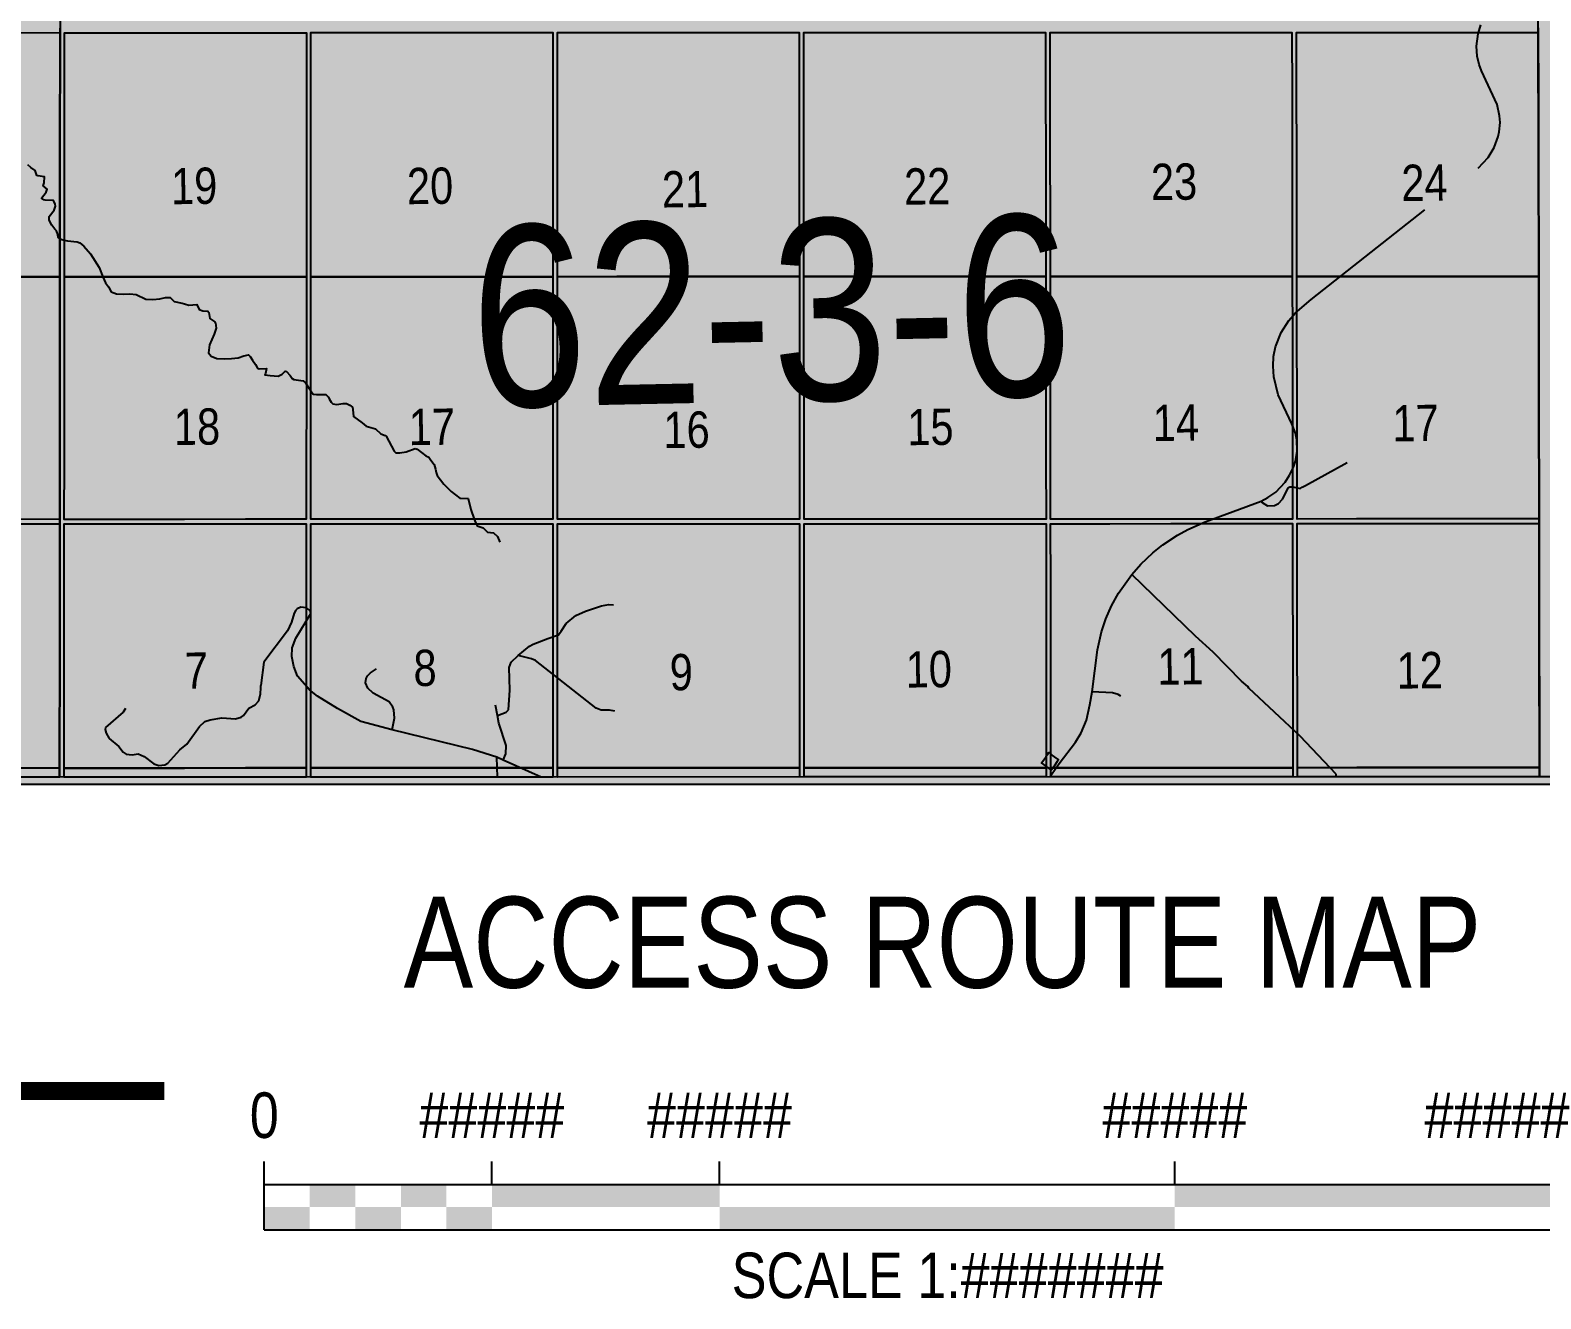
# Model space of a CAD drawing. Extents: x 410314 to 414262, y 6043239 to 6046088.
# Drawn here: x 413357.8 to 413689.2, y 6043238.9 to 6043517.3 of the extents above; entities that cross this region are included whole.
import ezdxf

# ---------------------------------------------------------------- set-up
doc = ezdxf.new("R2010")
doc.units = 0
doc.header["$LTSCALE"] = 5
doc.linetypes.add('BORDER', pattern=[44.45, 12.7, -6.35, 12.7, -6.35, 0, -6.35])
doc.linetypes.add('DASHED2', pattern=[9.525, 6.35, -3.175])
doc.layers.add('AS-BOUNDARY', color=7, linetype='BORDER', lineweight=60, true_color=0xcc33ff)
for name, color, linetype in [('DETAIL-T', 7, 'Continuous'), ('L-2', 7, 'Continuous'), ('Quarters', 8, 'Continuous'), ('RoadSeg', 57, 'DASHED2'), ('SMC', 7, 'Continuous'), ('T-WATER', 160, 'Continuous'), ('Townships', 57, 'Continuous')]:
    doc.layers.add(name, color=color, linetype=linetype)
doc.layers.add('ROUTE-MAP-BACKGROUND-H', color=7, linetype='Continuous', true_color=0xf0ebff)
doc.styles.add('120', font='ARIALN.TTF', dxfattribs={"height": 13})
doc.styles.add('80', font='ARIALN.TTF', dxfattribs={"height": 10})
doc.styles.add('80CG', font='ARIALN.TTF', dxfattribs={"height": 10})

# ---------------------------------------------------------------- blocks, each defined once
blk = doc.blocks.new('*U530')
at = {"color": 0}
for p, q in [((-150, 0), (-150, 15)), ((-100, 10), (-100, 15)), ((-50, 10), (-50, 15)), ((50, 10), (50, 15)), ((-150, 10), (150.24, 10)), ((-150, 0), (150.24, 0))]:
    blk.add_line(p, q, dxfattribs=at)
for points in [[(-140, 10), (-130, 10), (-140, 5), (-130, 5)], [(-120, 10), (-110, 10), (-120, 5), (-110, 5)], [(-100, 10), (-50, 10), (-100, 5), (-50, 5)], [(50, 10), (150.24, 10), (50, 5), (150.24, 5)], [(-150, 5), (-140, 5), (-150, 0), (-140, 0)], [(-130, 5), (-120, 5), (-130, 0), (-120, 0)], [(-110, 5), (-100, 5), (-110, 0), (-100, 0)], [(-50, 5), (50, 5), (-50, 0), (50, 0)]]:
    blk.add_solid(points, dxfattribs=at)
at = {"color": 0, "char_height": 10, "style": '80'}
for s, insert, attachment_point in [('0', (-150, 30.21), 2), ('#####', (-100, 30.21), 2), ('#####', (-50, 30.21), 2), ('#####', (50, 30.21), 2), ('#####', (136.7, 30.22), 3), ('SCALE 1:#######', (0.12, -5), 2)]:
    blk.add_mtext(s, dxfattribs=dict(at, insert=insert, attachment_point=attachment_point))

msp = doc.modelspace()

# ---------------------------------------------------------------- hatches: boundary and pattern name
at = {"layer": 'ROUTE-MAP-BACKGROUND-H'}
h = msp.add_hatch(color=256, dxfattribs=at)
h.dxf.hatch_style = 1
h.paths.add_polyline_path([(413029.102, 6044227.914), (414016.045, 6044227.914), (414016.045, 6043351.708), (413029.102, 6043351.708)])

# ---------------------------------------------------------------- linework, layer by layer
at = {"layer": 'AS-BOUNDARY', "ltscale": 0.25, "const_width": 3.996, "flags": 128}
msp.add_lwpolyline([(413277.986, 6043284.481), (413387.206, 6043284.481)], dxfattribs=at)
at = {"layer": 'Quarters'}
for points in [[(413364.332, 6043476.553), (413364.325, 6043463.161), (413350.974, 6043463.191), (413337.624, 6043463.221), (413324.273, 6043463.25), (413311.257, 6043463.28), (413311.269, 6043476.672), (413311.281, 6043490.065), (413311.292, 6043503.457), (413311.304, 6043516.85), (413324.315, 6043516.82), (413337.662, 6043516.79), (413351.008, 6043516.76), (413364.354, 6043516.731), (413364.347, 6043503.338), (413364.339, 6043489.946)], [(413418.397, 6043476.573), (413418.395, 6043463.181), (413405.045, 6043463.176), (413391.695, 6043463.171), (413378.345, 6043463.166), (413365.329, 6043463.161), (413365.337, 6043476.553), (413365.344, 6043489.946), (413365.351, 6043503.338), (413365.358, 6043516.731), (413378.369, 6043516.736), (413391.715, 6043516.74), (413405.06, 6043516.745), (413418.405, 6043516.75), (413418.403, 6043503.358), (413418.4, 6043489.966)], [(413472.464, 6043476.59), (413472.466, 6043463.197), (413459.116, 6043463.194), (413445.765, 6043463.19), (413432.415, 6043463.186), (413419.399, 6043463.181), (413419.402, 6043476.574), (413419.405, 6043489.966), (413419.407, 6043503.358), (413419.41, 6043516.751), (413432.421, 6043516.755), (413445.766, 6043516.759), (413459.112, 6043516.763), (413472.458, 6043516.767), (413472.46, 6043503.375), (413472.462, 6043489.982)], [(413526.531, 6043476.605), (413526.538, 6043463.212), (413513.188, 6043463.208), (413499.837, 6043463.205), (413486.487, 6043463.201), (413473.471, 6043463.198), (413473.469, 6043476.59), (413473.467, 6043489.983), (413473.465, 6043503.375), (413473.462, 6043516.768), (413486.473, 6043516.772), (413499.819, 6043516.776), (413513.165, 6043516.78), (413526.51, 6043516.784), (413526.517, 6043503.391), (413526.524, 6043489.998)], [(413580.591, 6043476.62), (413580.603, 6043463.227), (413567.254, 6043463.223), (413553.905, 6043463.22), (413540.557, 6043463.216), (413527.543, 6043463.212), (413527.536, 6043476.605), (413527.529, 6043489.998), (413527.522, 6043503.391), (413527.515, 6043516.784), (413540.524, 6043516.788), (413553.867, 6043516.792), (413567.211, 6043516.796), (413580.555, 6043516.8), (413580.567, 6043503.407), (413580.579, 6043490.013)], [(413634.646, 6043476.642), (413634.662, 6043463.249), (413621.316, 6043463.242), (413607.969, 6043463.234), (413594.621, 6043463.231), (413581.607, 6043463.227), (413581.595, 6043476.621), (413581.583, 6043490.014), (413581.571, 6043503.407), (413581.559, 6043516.8), (413594.568, 6043516.804), (413607.912, 6043516.808), (413621.254, 6043516.815), (413634.596, 6043516.821), (413634.612, 6043503.428), (413634.629, 6043490.035)], [(413688.694, 6043476.645), (413688.716, 6043463.253), (413675.37, 6043463.252), (413662.024, 6043463.251), (413648.678, 6043463.25), (413635.667, 6043463.249), (413635.65, 6043476.642), (413635.633, 6043490.035), (413635.617, 6043503.428), (413635.6, 6043516.821), (413648.606, 6043516.821), (413661.948, 6043516.821), (413675.289, 6043516.821), (413688.63, 6043516.821), (413688.651, 6043503.429), (413688.673, 6043490.037)], [(413364.303, 6043422.983), (413364.296, 6043409.926), (413350.941, 6043409.955), (413337.586, 6043409.985), (413324.231, 6043410.015), (413311.211, 6043410.044), (413311.222, 6043423.102), (413311.234, 6043436.495), (413311.245, 6043449.887), (413311.257, 6043463.28), (413324.273, 6043463.25), (413337.624, 6043463.221), (413350.974, 6043463.191), (413364.325, 6043463.161), (413364.318, 6043449.768), (413364.311, 6043436.376)], [(413418.387, 6043423.004), (413418.385, 6043409.946), (413405.03, 6043409.941), (413391.675, 6043409.936), (413378.321, 6043409.931), (413365.301, 6043409.926), (413365.308, 6043422.984), (413365.315, 6043436.376), (413365.322, 6043449.769), (413365.329, 6043463.161), (413378.345, 6043463.166), (413391.695, 6043463.171), (413405.045, 6043463.176), (413418.395, 6043463.181), (413418.392, 6043449.789), (413418.39, 6043436.396)], [(413472.473, 6043423.02), (413472.475, 6043409.962), (413459.12, 6043409.959), (413445.764, 6043409.955), (413432.409, 6043409.951), (413419.389, 6043409.947), (413419.392, 6043423.004), (413419.394, 6043436.397), (413419.397, 6043449.789), (413419.399, 6043463.181), (413432.415, 6043463.186), (413445.765, 6043463.19), (413459.116, 6043463.194), (413472.466, 6043463.197), (413472.469, 6043449.805), (413472.471, 6043436.412)], [(413526.56, 6043423.033), (413526.567, 6043409.976), (413513.211, 6043409.972), (413499.856, 6043409.969), (413486.5, 6043409.966), (413473.48, 6043409.962), (413473.478, 6043423.02), (413473.475, 6043436.413), (413473.473, 6043449.805), (413473.471, 6043463.198), (413486.487, 6043463.201), (413499.837, 6043463.205), (413513.188, 6043463.208), (413526.538, 6043463.212), (413526.545, 6043449.819), (413526.552, 6043436.426)], [(413580.639, 6043423.047), (413580.65, 6043409.989), (413567.297, 6043409.986), (413553.943, 6043409.982), (413540.59, 6043409.979), (413527.571, 6043409.976), (413527.564, 6043423.034), (413527.557, 6043436.427), (413527.55, 6043449.82), (413527.543, 6043463.212), (413540.557, 6043463.216), (413553.905, 6043463.22), (413567.254, 6043463.223), (413580.603, 6043463.227), (413580.614, 6043449.834), (413580.626, 6043436.441)], [(413634.713, 6043423.069), (413634.729, 6043410.011), (413621.378, 6043410.003), (413608.027, 6043409.996), (413594.673, 6043409.992), (413581.655, 6043409.989), (413581.643, 6043423.047), (413581.631, 6043436.441), (413581.619, 6043449.834), (413581.607, 6043463.227), (413594.621, 6043463.231), (413607.969, 6043463.234), (413621.316, 6043463.242), (413634.662, 6043463.249), (413634.679, 6043449.856), (413634.696, 6043436.463)], [(413688.78, 6043423.077), (413688.801, 6043410.02), (413675.451, 6043410.018), (413662.1, 6043410.016), (413648.75, 6043410.014), (413635.734, 6043410.011), (413635.717, 6043423.069), (413635.701, 6043436.463), (413635.684, 6043449.856), (413635.667, 6043463.249), (413648.678, 6043463.25), (413662.024, 6043463.251), (413675.37, 6043463.252), (413688.716, 6043463.253), (413688.737, 6043449.861), (413688.759, 6043436.47)], [(413364.275, 6043368.744), (413364.268, 6043355.351), (413350.908, 6043355.381), (413337.548, 6043355.411), (413324.188, 6043355.441), (413311.163, 6043355.47), (413311.175, 6043368.863), (413311.186, 6043382.255), (413311.198, 6043395.648), (413311.21, 6043409.04), (413324.23, 6043409.011), (413337.585, 6043408.981), (413350.941, 6043408.951), (413364.296, 6043408.921), (413364.289, 6043395.529), (413364.282, 6043382.136)], [(413418.377, 6043368.765), (413418.375, 6043355.373), (413405.015, 6043355.367), (413391.656, 6043355.362), (413378.297, 6043355.357), (413365.272, 6043355.352), (413365.279, 6043368.744), (413365.286, 6043382.137), (413365.293, 6043395.529), (413365.3, 6043408.921), (413378.32, 6043408.927), (413391.675, 6043408.932), (413405.03, 6043408.937), (413418.384, 6043408.942), (413418.382, 6043395.55), (413418.379, 6043382.157)], [(413472.482, 6043368.78), (413472.485, 6043355.388), (413459.124, 6043355.385), (413445.764, 6043355.382), (413432.404, 6043355.377), (413419.379, 6043355.373), (413419.382, 6043368.766), (413419.384, 6043382.158), (413419.386, 6043395.55), (413419.389, 6043408.942), (413432.409, 6043408.947), (413445.764, 6043408.951), (413459.12, 6043408.954), (413472.475, 6043408.958), (413472.478, 6043395.565), (413472.48, 6043382.173)], [(413526.589, 6043368.792), (413526.596, 6043355.4), (413513.236, 6043355.397), (413499.875, 6043355.394), (413486.515, 6043355.391), (413473.489, 6043355.388), (413473.487, 6043368.78), (413473.485, 6043382.173), (413473.482, 6043395.565), (413473.48, 6043408.958), (413486.501, 6043408.961), (413499.856, 6043408.964), (413513.212, 6043408.968), (413526.567, 6043408.971), (413526.574, 6043395.578), (413526.582, 6043382.185)], [(413580.688, 6043368.805), (413580.7, 6043355.412), (413567.341, 6043355.409), (413553.983, 6043355.406), (413540.624, 6043355.403), (413527.601, 6043355.4), (413527.593, 6043368.793), (413527.586, 6043382.186), (413527.579, 6043395.578), (413527.572, 6043408.971), (413540.59, 6043408.975), (413553.944, 6043408.978), (413567.298, 6043408.981), (413580.651, 6043408.984), (413580.663, 6043395.591), (413580.675, 6043382.198)], [(413634.781, 6043368.827), (413634.798, 6043355.434), (413621.442, 6043355.426), (413608.086, 6043355.418), (413594.728, 6043355.415), (413581.704, 6043355.412), (413581.692, 6043368.805), (413581.68, 6043382.198), (413581.668, 6043395.591), (413581.656, 6043408.985), (413594.674, 6043408.988), (413608.028, 6043408.991), (413621.379, 6043408.999), (413634.731, 6043409.007), (413634.748, 6043395.613), (413634.765, 6043382.22)], [(413688.868, 6043368.84), (413688.89, 6043355.448), (413675.534, 6043355.445), (413662.179, 6043355.441), (413648.823, 6043355.438), (413635.803, 6043355.434), (413635.786, 6043368.827), (413635.769, 6043382.221), (413635.752, 6043395.614), (413635.735, 6043409.007), (413648.751, 6043409.009), (413662.102, 6043409.011), (413675.452, 6043409.014), (413688.803, 6043409.016), (413688.825, 6043395.624), (413688.846, 6043382.232)], [(413364.268, 6043355.351), (413364.267, 6043353.373), (413311.161, 6043353.366), (413311.163, 6043355.47), (413324.188, 6043355.441), (413337.548, 6043355.411), (413350.908, 6043355.381)], [(413418.375, 6043355.373), (413418.374, 6043353.379), (413365.271, 6043353.373), (413365.272, 6043355.352), (413378.297, 6043355.357), (413391.656, 6043355.362), (413405.015, 6043355.367)], [(413472.485, 6043355.388), (413472.485, 6043353.386), (413419.379, 6043353.379), (413419.379, 6043355.373), (413432.404, 6043355.377), (413445.764, 6043355.382), (413459.124, 6043355.385)], [(413526.596, 6043355.4), (413526.597, 6043353.393), (413473.49, 6043353.386), (413473.489, 6043355.388), (413486.515, 6043355.391), (413499.875, 6043355.394), (413513.236, 6043355.397)], [(413580.7, 6043355.412), (413580.701, 6043353.4), (413527.602, 6043353.393), (413527.601, 6043355.4), (413540.624, 6043355.403), (413553.983, 6043355.406), (413567.341, 6043355.409)], [(413634.798, 6043355.434), (413634.801, 6043353.406), (413581.706, 6043353.4), (413581.704, 6043355.412), (413594.728, 6043355.415), (413608.086, 6043355.418), (413621.442, 6043355.426)], [(413688.89, 6043355.448), (413688.893, 6043353.413), (413635.805, 6043353.406), (413635.803, 6043355.434), (413648.823, 6043355.438), (413662.179, 6043355.441), (413675.534, 6043355.445)]]:
    msp.add_lwpolyline(points, close=True, dxfattribs=at)
at = {"layer": 'RoadSeg'}
for p, q in [((413408.378, 6043372.983), (413408.435, 6043373.45)), ((413460.297, 6043366.892), (413459.886, 6043369.149)), ((413460.318, 6043353.385), (413460.148, 6043357.728)), ((413461.593, 6043357.058), (413460.148, 6043357.728)), ((413469.935, 6043353.386), (413461.593, 6043357.058))]:
    msp.add_line(p, q, dxfattribs=at)
for points in [[(413627.841, 6043413.944), (413629.324, 6043414.739), (413631.032, 6043415.939), (413633.088, 6043418.079), (413634.089, 6043419.665), (413634.92, 6043421.38), (413635.361, 6043422.688), (413635.749, 6043424.894), (413635.7, 6043427.358), (413635.337, 6043428.85), (413634.564, 6043430.9), (413631.605, 6043437.236), (413630.594, 6043441.18), (413630.446, 6043443.575), (413630.571, 6043445.677), (413630.995, 6043447.783), (413632.23, 6043450.972), (413633.877, 6043453.57), (413635.31, 6043455.198), (413638.781, 6043458.199), (413675.446, 6043487.045), (413677.631, 6043489.354), (413678.986, 6043491.547), (413679.838, 6043493.928), (413680.051, 6043494.965), (413680.276, 6043497.035), (413680.146, 6043498.531), (413679.597, 6043500.985), (413676.152, 6043508.345), (413675.658, 6043509.734), (413675.188, 6043511.59), (413675.045, 6043513.752), (413675.423, 6043516.525), (413676.017, 6043518.435)], [(413627.841, 6043413.944), (413629.324, 6043414.739), (413631.032, 6043415.939), (413633.088, 6043418.079), (413634.089, 6043419.665), (413634.92, 6043421.38), (413635.361, 6043422.688), (413635.749, 6043424.894), (413635.7, 6043427.358), (413635.337, 6043428.85), (413634.564, 6043430.9), (413631.605, 6043437.236), (413630.594, 6043441.18), (413630.446, 6043443.575), (413630.571, 6043445.677), (413630.995, 6043447.783), (413632.23, 6043450.972), (413633.877, 6043453.57), (413635.31, 6043455.198), (413638.781, 6043458.199), (413675.446, 6043487.045), (413677.631, 6043489.354), (413678.986, 6043491.547), (413679.838, 6043493.928), (413680.051, 6043494.965), (413680.276, 6043497.035), (413680.146, 6043498.531), (413679.597, 6043500.985), (413676.152, 6043508.345), (413675.658, 6043509.734), (413675.188, 6043511.59), (413675.045, 6043513.752), (413675.423, 6043516.525), (413676.017, 6043518.435)], [(413627.841, 6043413.944), (413628.08, 6043413.649), (413629.26, 6043412.939), (413630.758, 6043412.97), (413631.616, 6043413.386), (413632.529, 6043414.371), (413633.843, 6043416.929), (413634.107, 6043417.1), (413634.813, 6043417.071), (413636.394, 6043416.685), (413636.84, 6043416.988), (413637.598, 6043417.395), (413646.702, 6043422.402)], [(413627.841, 6043413.944), (413628.08, 6043413.649), (413629.26, 6043412.939), (413630.758, 6043412.97), (413631.616, 6043413.386), (413632.529, 6043414.371), (413633.843, 6043416.929), (413634.107, 6043417.1), (413634.813, 6043417.071), (413636.394, 6043416.685), (413636.84, 6043416.988), (413637.598, 6043417.395), (413646.702, 6043422.402)], [(413599.482, 6043397.854), (413601.436, 6043400.092), (413604.084, 6043402.61), (413606.247, 6043404.352), (413609.47, 6043406.448), (413611.776, 6043407.727), (413615.574, 6043409.368), (413627.841, 6043413.944)], [(413599.482, 6043397.854), (413601.436, 6043400.092), (413604.084, 6043402.61), (413606.247, 6043404.352), (413609.47, 6043406.448), (413611.776, 6043407.727), (413615.574, 6043409.368), (413627.841, 6043413.944)], [(413590.785, 6043372.051), (413591.952, 6043381.282), (413592.839, 6043385.263), (413593.781, 6043388.114), (413595.024, 6043390.937), (413596.533, 6043393.732), (413599.482, 6043397.854)], [(413590.785, 6043372.051), (413591.952, 6043381.282), (413592.839, 6043385.263), (413593.781, 6043388.114), (413595.024, 6043390.937), (413596.533, 6043393.732), (413599.482, 6043397.854)], [(413644.273, 6043353.407), (413644.261, 6043354.047), (413636.367, 6043362.317), (413625.164, 6043372.852), (413624.923, 6043373.247), (413623.534, 6043374.418), (413617.278, 6043380.755), (413613.41, 6043384.309), (413599.482, 6043397.854)], [(413644.273, 6043353.407), (413644.261, 6043354.047), (413636.367, 6043362.317), (413625.164, 6043372.852), (413624.923, 6043373.247), (413623.534, 6043374.418), (413617.278, 6043380.755), (413613.41, 6043384.309), (413599.482, 6043397.854)], [(413437.21, 6043363.732), (413430.378, 6043365.561), (413425.224, 6043368.423), (413420.839, 6043371.166), (413419.047, 6043372.496), (413416.421, 6043375.541), (413415.614, 6043377.624), (413415.203, 6043379.847), (413415.299, 6043381.715), (413416.056, 6043383.828), (413419.412, 6043389.258), (413419.265, 6043389.922), (413418.388, 6043390.504), (413417.185, 6043390.646), (413416.392, 6043390.331), (413416.099, 6043389.992), (413415.712, 6043389.351), (413415.119, 6043387.374), (413414.224, 6043385.491), (413409.066, 6043378.592), (413408.435, 6043373.45)], [(413437.21, 6043363.732), (413430.378, 6043365.561), (413425.224, 6043368.423), (413420.839, 6043371.166), (413419.047, 6043372.496), (413416.421, 6043375.541), (413415.614, 6043377.624), (413415.203, 6043379.847), (413415.299, 6043381.715), (413416.056, 6043383.828), (413419.412, 6043389.258), (413419.265, 6043389.922), (413418.388, 6043390.504), (413417.185, 6043390.646), (413416.392, 6043390.331), (413416.099, 6043389.992), (413415.712, 6043389.351), (413415.119, 6043387.374), (413414.224, 6043385.491), (413409.066, 6043378.592), (413408.435, 6043373.45)], [(413464.831, 6043380.04), (413467.355, 6043382.122), (413468.145, 6043382.571), (413471.386, 6043383.769), (413473.68, 6043384.581), (413474.318, 6043385.393), (413475.416, 6043387.114), (413477.48, 6043388.854), (413479.593, 6043389.795), (413483.167, 6043390.966), (413484.76, 6043391.231), (413485.795, 6043391.152)], [(413464.831, 6043380.04), (413467.355, 6043382.122), (413468.145, 6043382.571), (413471.386, 6043383.769), (413473.68, 6043384.581), (413474.318, 6043385.393), (413475.416, 6043387.114), (413477.48, 6043388.854), (413479.593, 6043389.795), (413483.167, 6043390.966), (413484.76, 6043391.231), (413485.795, 6043391.152)], [(413460.297, 6043366.892), (413462.248, 6043367.63), (413462.704, 6043368.139), (413463.051, 6043372.443), (413462.885, 6043377.403), (413463.295, 6043378.577), (413464.831, 6043380.04)], [(413460.297, 6043366.892), (413462.248, 6043367.63), (413462.704, 6043368.139), (413463.051, 6043372.443), (413462.885, 6043377.403), (413463.295, 6043378.577), (413464.831, 6043380.04)], [(413486.06, 6043367.873), (413484.89, 6043368.083), (413483.058, 6043368.079), (413481.95, 6043368.524), (413468.651, 6043378.951), (413467.811, 6043379.3), (413464.831, 6043380.04)], [(413486.06, 6043367.873), (413484.89, 6043368.083), (413483.058, 6043368.079), (413481.95, 6043368.524), (413468.651, 6043378.951), (413467.811, 6043379.3), (413464.831, 6043380.04)], [(413437.21, 6043363.732), (413437.725, 6043366.307), (413437.555, 6043368.136), (413437.343, 6043368.731), (413436.554, 6043369.881), (413433.085, 6043371.811), (413431.898, 6043372.853), (413431.374, 6043374.042), (413431.488, 6043375.01), (413431.777, 6043375.582), (413432.463, 6043376.262), (413433.778, 6043377.121)], [(413437.21, 6043363.732), (413437.725, 6043366.307), (413437.555, 6043368.136), (413437.343, 6043368.731), (413436.554, 6043369.881), (413433.085, 6043371.811), (413431.898, 6043372.853), (413431.374, 6043374.042), (413431.488, 6043375.01), (413431.777, 6043375.582), (413432.463, 6043376.262), (413433.778, 6043377.121)], [(413378.689, 6043368.459), (413378.174, 6043367.582), (413374.31, 6043364.241), (413374.251, 6043363.839), (413374.464, 6043363.008), (413375.124, 6043361.825), (413377.291, 6043360.103), (413378.182, 6043358.855), (413378.891, 6043358.369), (413380.193, 6043358.229), (413381.52, 6043358.488), (413382.797, 6043357.915), (413384.962, 6043356.292), (413386.002, 6043355.88), (413387.364, 6043356.074), (413388.023, 6043356.42), (413390.629, 6043359.37), (413392.17, 6043360.6), (413394.958, 6043364.453), (413396.135, 6043365.576), (413397.26, 6043365.965), (413399.883, 6043366.384), (413402.818, 6043366.176), (413404.111, 6043366.502), (413404.57, 6043366.877), (413405.804, 6043368.467), (413407.187, 6043369.228), (413407.937, 6043370.076), (413408.305, 6043371.649), (413408.378, 6043372.983)], [(413378.689, 6043368.459), (413378.174, 6043367.582), (413374.31, 6043364.241), (413374.251, 6043363.839), (413374.464, 6043363.008), (413375.124, 6043361.825), (413377.291, 6043360.103), (413378.182, 6043358.855), (413378.891, 6043358.369), (413380.193, 6043358.229), (413381.52, 6043358.488), (413382.797, 6043357.915), (413384.962, 6043356.292), (413386.002, 6043355.88), (413387.364, 6043356.074), (413388.023, 6043356.42), (413390.629, 6043359.37), (413392.17, 6043360.6), (413394.958, 6043364.453), (413396.135, 6043365.576), (413397.26, 6043365.965), (413399.883, 6043366.384), (413402.818, 6043366.176), (413404.111, 6043366.502), (413404.57, 6043366.877), (413405.804, 6043368.467), (413407.187, 6043369.228), (413407.937, 6043370.076), (413408.305, 6043371.649), (413408.378, 6043372.983)], [(413581.469, 6043353.4), (413583.523, 6043356.364), (413587.099, 6043361.058), (413588.353, 6043363.082), (413589.557, 6043365.865), (413590.293, 6043369.196), (413590.785, 6043372.051)], [(413581.469, 6043353.4), (413583.523, 6043356.364), (413587.099, 6043361.058), (413588.353, 6043363.082), (413589.557, 6043365.865), (413590.293, 6043369.196), (413590.785, 6043372.051)], [(413597.084, 6043371.158), (413596.478, 6043371.513), (413595.238, 6043371.887), (413590.785, 6043372.051)], [(413597.084, 6043371.158), (413596.478, 6043371.513), (413595.238, 6043371.887), (413590.785, 6043372.051)], [(413461.593, 6043357.058), (413462.131, 6043358.468), (413462.195, 6043360.301), (413460.598, 6043365.199), (413460.297, 6043366.892)], [(413461.593, 6043357.058), (413462.131, 6043358.468), (413462.195, 6043360.301), (413460.598, 6043365.199), (413460.297, 6043366.892)], [(413460.148, 6043357.728), (413454.851, 6043359.421), (413437.21, 6043363.732)], [(413460.148, 6043357.728), (413454.851, 6043359.421), (413437.21, 6043363.732)]]:
    msp.add_lwpolyline(points, dxfattribs=at)
at = {"layer": 'ROUTE-MAP-BACKGROUND-H'}
msp.add_lwpolyline([(413029.102, 6044227.914), (414016.045, 6044227.914), (414016.045, 6043351.708), (413029.102, 6043351.708)], close=True, dxfattribs=at)
at = {"layer": 'SMC'}
msp.add_lwpolyline([(413582.19, 6043355.436), (413581.846, 6043354.941), (413581.669, 6043355.067), (413581.151, 6043355.435), (413580.664, 6043355.78), (413579.664, 6043356.49), (413580.132, 6043357.147), (413580.662, 6043357.891), (413580.696, 6043357.938), (413580.937, 6043358.276), (413581.287, 6043358.793), (413581.666, 6043358.463), (413581.744, 6043358.395), (413582.161, 6043358.033), (413582.399, 6043357.825), (413583.372, 6043357.121), (413583.125, 6043356.756), (413582.19, 6043355.436)], close=True, dxfattribs=at)
at = {"layer": 'T-WATER'}
for points in [[(413362.98, 6043479.755), (413362.911, 6043479.893), (413361.08, 6043480.001), (413360.839, 6043480.061), (413360.296, 6043480.444), (413361.3, 6043481.744), (413361.515, 6043482.434), (413360.694, 6043483.124), (413360.873, 6043483.807), (413360.981, 6043485.135), (413359.486, 6043485.299), (413359.284, 6043485.423), (413358.899, 6043486.489), (413357.919, 6043487.124), (413357.315, 6043487.713)], [(413364.294, 6043471.594), (413363.981, 6043471.763), (413363.876, 6043472.465), (413363.6, 6043473.277), (413363.239, 6043473.598), (413362.53, 6043474.515), (413361.989, 6043475.612), (413361.964, 6043476.375), (413363.084, 6043477.763), (413363.393, 6043478.663), (413363.32, 6043479.083), (413362.98, 6043479.755)], [(413364.294, 6043471.594), (413364.739, 6043471.356), (413365.299, 6043471.237), (413366.031, 6043471.081), (413368.117, 6043470.842), (413368.706, 6043470.591), (413369.582, 6043469.86), (413371.08, 6043468.223), (413372.93, 6043465.198), (413373.781, 6043463.188), (413374.343, 6043461.86), (413374.976, 6043460.937), (413375.557, 6043459.843), (413376.74, 6043459.453), (413378.207, 6043459.359), (413379.67, 6043459.414), (413381.097, 6043459.317), (413383.212, 6043458.268), (413384.73, 6043458.197), (413386.235, 6043458.332), (413387.519, 6043458.595), (413388.492, 6043458.641), (413389.423, 6043457.744), (413391.154, 6043457.408), (413391.657, 6043457.246), (413392.587, 6043456.947), (413394.354, 6043457.058), (413394.902, 6043455.998), (413395.717, 6043455.699), (413396.783, 6043455.617), (413396.989, 6043455.313), (413397.206, 6043454.037), (413398.29, 6043453.265), (413398.457, 6043453.064), (413398.578, 6043451.88), (413398.184, 6043450.583), (413397.143, 6043448.224), (413396.941, 6043446.453), (413397.547, 6043445.724), (413398.739, 6043445.27), (413400.372, 6043445.179), (413401.975, 6043445.227), (413403.464, 6043445.38), (413404.658, 6043445.817), (413405.718, 6043446.036), (413406.048, 6043445.71), (413406.549, 6043444.858), (413407.26, 6043443.896), (413407.705, 6043443.132), (413408.048, 6043442.97), (413409.645, 6043443.009), (413409.43, 6043441.92), (413409.312, 6043441.671), (413410.43, 6043441.492), (413412.237, 6043441.34), (413413.076, 6043441.791), (413413.767, 6043442.471), (413414.043, 6043442.383), (413414.846, 6043441.492), (413415.251, 6043440.825), (413415.672, 6043440.638), (413417.692, 6043440.314), (413418.223, 6043439.903), (413418.355, 6043439.679), (413418.828, 6043438.879), (413419.359, 6043438.121), (413419.867, 6043437.395), (413420.654, 6043437.314), (413422.686, 6043437.366), (413423.247, 6043436.756), (413423.431, 6043436.422), (413423.845, 6043435.668), (413424.213, 6043435.312), (413425.031, 6043435.128), (413426.469, 6043435.353), (413427.195, 6043435.345), (413427.907, 6043435.031), (413428.482, 6043434.58), (413428.609, 6043434.052), (413428.712, 6043432.488), (413430.642, 6043431.144), (413431.504, 6043430.381), (413433.565, 6043429.807), (413434.754, 6043428.726), (413435.691, 6043428.37), (413435.925, 6043428.179), (413437.657, 6043424.91), (413438.03, 6043424.547), (413438.901, 6043424.537), (413440.321, 6043424.756), (413442.244, 6043425.502)], [(413442.244, 6043425.502), (413442.707, 6043425.342), (413444.572, 6043423.907), (413445.247, 6043423.562), (413445.729, 6043422.891), (413446.406, 6043421.952), (413446.745, 6043420.935), (413446.851, 6043420.214), (413447.1, 6043419.571), (413448.517, 6043417.67), (413450.184, 6043416.015), (413452.069, 6043414.585), (413453.856, 6043414.483), (413454.465, 6043412.084), (413455.206, 6043409.982), (413455.339, 6043409.604), (413455.639, 6043408.977), (413455.873, 6043408.486), (413457.167, 6043408.097), (413458.131, 6043407.124), (413459.434, 6043406.992), (413460.291, 6043406.164), (413460.827, 6043404.895)]]:
    msp.add_lwpolyline(points, dxfattribs=at)
at = {"layer": 'Townships'}
for points in [[(413357.152, 6043624.776), (413364.413, 6043624.76), (413364.398, 6043597.755), (413364.384, 6043570.97), (413364.369, 6043544.185), (413364.354, 6043517.735), (413364.354, 6043516.731), (413364.339, 6043489.946), (413364.325, 6043463.161), (413364.311, 6043436.376), (413364.296, 6043409.926), (413364.296, 6043408.921), (413364.282, 6043382.136), (413364.268, 6043355.351), (413364.267, 6043353.373), (413039.571, 6043353.332)], [(414013.538, 6043353.454), (413688.893, 6043353.413), (413688.89, 6043355.448), (413688.846, 6043382.232), (413688.803, 6043409.016), (413688.801, 6043410.02), (413688.759, 6043436.47), (413688.716, 6043463.253), (413688.673, 6043490.037), (413688.63, 6043516.821), (413688.628, 6043517.826), (413688.586, 6043544.275), (413688.544, 6043571.059), (413688.501, 6043597.843), (413688.458, 6043624.825), (413689.463, 6043624.828)], [(413688.628, 6043517.826), (413688.63, 6043516.821), (413688.673, 6043490.037), (413688.716, 6043463.253), (413688.759, 6043436.47), (413688.801, 6043410.02), (413688.803, 6043409.016), (413688.846, 6043382.232), (413688.89, 6043355.448), (413688.893, 6043353.413), (413364.267, 6043353.373), (413364.268, 6043355.351), (413364.282, 6043382.136), (413364.296, 6043408.921), (413364.296, 6043409.926), (413364.311, 6043436.376), (413364.325, 6043463.161), (413364.339, 6043489.946), (413364.354, 6043516.731), (413364.354, 6043517.735)]]:
    msp.add_lwpolyline(points, dxfattribs=at)

# ---------------------------------------------------------------- block references
at = {"layer": 'L-2', "xscale": 0.9986757249900149, "yscale": 0.9986757249900149, "zscale": 0.9986757249900149}
msp.add_blockref('*U530', (413558.963, 6043253.99), dxfattribs=at)

# ---------------------------------------------------------------- texts
at = {"layer": 'DETAIL-T', "color": 3, "insert": (413557.941, 6043316.98), "char_height": 19.97351, "width": 332.61772, "attachment_point": 5, "style": '80CG'}
msp.add_mtext('ACCESS ROUTE MAP', dxfattribs=at)
at = {"layer": 'RoadSeg', "style": '120'}
for s, height, rotation, p in [('19', 7.9604, 0.67212, (413388.759, 6043479.084)), ('20', 7.9604, 0.67212, (413440.505, 6043479.093)), ('21', 7.9604, 0.67212, (413496.432, 6043478.367)), ('22', 7.9604, 0.67212, (413549.561, 6043478.99)), ('23', 7.9604, 0.67212, (413603.707, 6043480.002)), ('24', 7.9604, 0.67212, (413658.632, 6043479.788)), ('62-3-6', 39.8021, 1.17937, (413454.932, 6043434.457)), ('18', 7.9604, 0.67212, (413389.378, 6043426.242)), ('17', 7.9604, 0.67212, (413440.897, 6043426.207)), ('16', 7.9604, 0.67212, (413496.773, 6043425.567)), ('15', 7.9604, 0.67212, (413550.259, 6043426.195)), ('14', 7.9604, 0.67212, (413604.109, 6043427.116)), ('17', 7.9604, 0.67212, (413656.684, 6043427.026)), ('7', 7.96, 0.67212, (413391.755, 6043372.728)), ('8', 7.96, 0.67212, (413441.94, 6043373.334)), ('9', 7.96, 0.67212, (413498.144, 6043372.397)), ('10', 7.9604, 0.67212, (413549.9, 6043373.005)), ('11', 7.9604, 0.67212, (413605.119, 6043373.618)), ('12', 7.9604, 0.67212, (413657.597, 6043372.773))]:
    msp.add_text(s, height=height, rotation=rotation, dxfattribs=at).set_placement(p)

doc.saveas('drawing.dxf')
